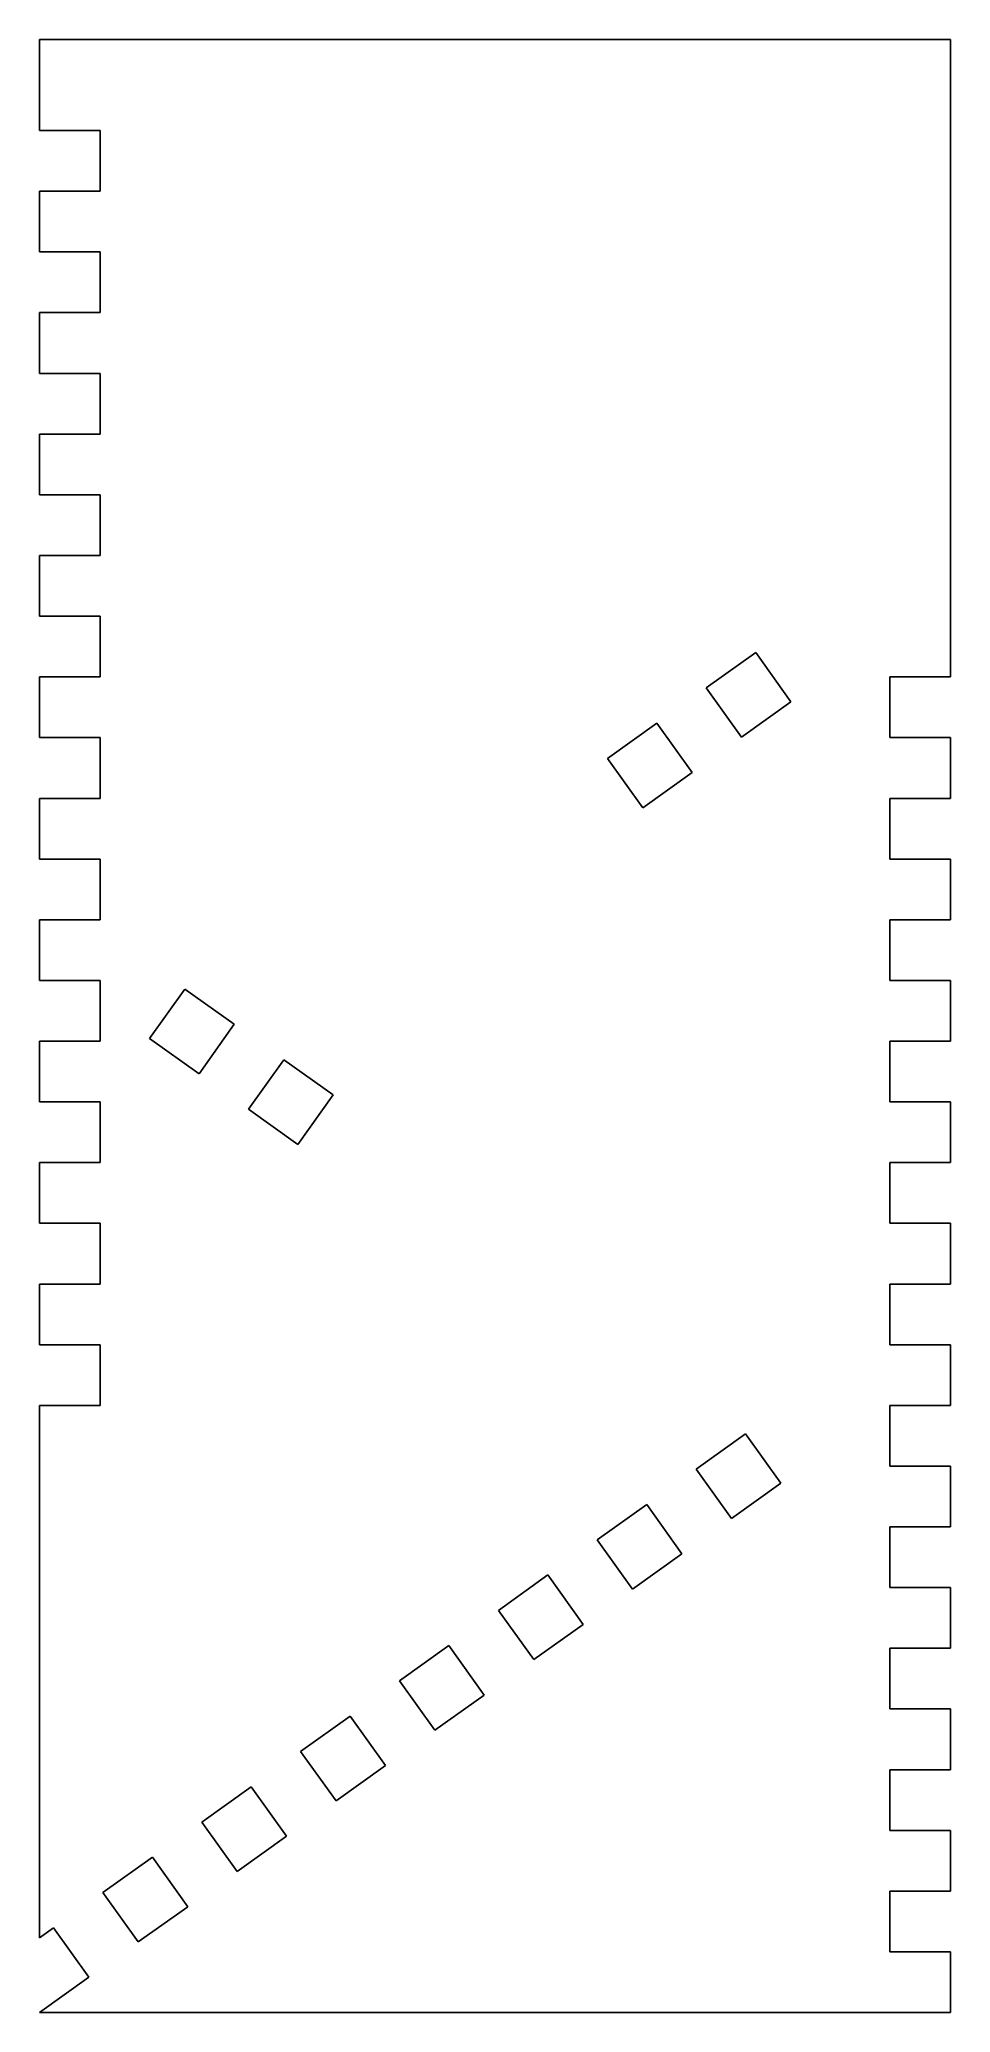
# Model space of a CAD drawing. Header units: millimetres. Extents: x 0 to 60, y 0 to 130.
import ezdxf

# ---------------------------------------------------------------- set-up
doc = ezdxf.new("R2010")
doc.units = ezdxf.units.MM

msp = doc.modelspace()

# ---------------------------------------------------------------- linework, layer by layer
for p, q in [((0, 124), (0, 130)), ((0, 130), (60, 130)), ((60, 130, 4), (0, 130, 4)), ((0, 124, 4), (0, 130, 4)), ((0, 130), (60, 130)), ((0, 130), (0, 130, 4)), ((60, 130, 4), (0, 130, 4)), ((0, 124), (0, 130)), ((0, 124, 4), (0, 130, 4)), ((0, 130), (0, 130, 4)), ((60, 130), (60, 88)), ((60, 88, 4), (60, 130, 4)), ((60, 130), (60, 88)), ((60, 130), (60, 130, 4)), ((60, 88, 4), (60, 130, 4)), ((60, 130), (60, 130, 4)), ((4, 124), (0, 124)), ((4, 124, 4), (0, 124, 4)), ((0, 124, 4), (0, 124)), ((4, 124, 4), (0, 124, 4)), ((0, 124, 4), (0, 124)), ((4, 124), (0, 124)), ((4, 124), (4, 120)), ((4, 124, 4), (4, 120, 4)), ((4, 124, 4), (4, 124)), ((4, 124, 4), (4, 120, 4)), ((4, 124, 4), (4, 124)), ((4, 124), (4, 120)), ((0, 116), (0, 120)), ((4, 120), (0, 120)), ((0, 120, 4), (4, 120, 4)), ((0, 116, 4), (0, 120, 4)), ((0, 116), (0, 120)), ((0, 116, 4), (0, 120, 4)), ((0, 120), (0, 120, 4)), ((4, 120), (0, 120)), ((0, 120), (0, 120, 4)), ((0, 120, 4), (4, 120, 4)), ((4, 120), (4, 120, 4)), ((4, 120), (4, 120, 4)), ((4, 116), (0, 116)), ((4, 116, 4), (0, 116, 4)), ((4, 116, 4), (0, 116, 4)), ((0, 116, 4), (0, 116)), ((4, 116), (0, 116)), ((0, 116, 4), (0, 116)), ((4, 116), (4, 112)), ((4, 116, 4), (4, 112, 4)), ((4, 116, 4), (4, 112, 4)), ((4, 116, 4), (4, 116)), ((4, 116), (4, 112)), ((4, 116, 4), (4, 116)), ((0, 108), (0, 112)), ((4, 112), (0, 112)), ((0, 112, 4), (4, 112, 4)), ((0, 108, 4), (0, 112, 4)), ((0, 108), (0, 112)), ((0, 108, 4), (0, 112, 4)), ((0, 112), (0, 112, 4)), ((4, 112), (0, 112)), ((0, 112), (0, 112, 4)), ((0, 112, 4), (4, 112, 4)), ((4, 112), (4, 112, 4)), ((4, 112), (4, 112, 4)), ((4, 108), (0, 108)), ((4, 108, 4), (0, 108, 4)), ((4, 108, 4), (0, 108, 4)), ((0, 108, 4), (0, 108)), ((4, 108), (0, 108)), ((0, 108, 4), (0, 108)), ((4, 108), (4, 104)), ((4, 108, 4), (4, 104, 4)), ((4, 108, 4), (4, 104, 4)), ((4, 108, 4), (4, 108)), ((4, 108), (4, 104)), ((4, 108, 4), (4, 108)), ((0, 100), (0, 104)), ((4, 104), (0, 104)), ((0, 104, 4), (4, 104, 4)), ((0, 100, 4), (0, 104, 4)), ((0, 100), (0, 104)), ((0, 100, 4), (0, 104, 4)), ((0, 104), (0, 104, 4)), ((4, 104), (0, 104)), ((0, 104), (0, 104, 4)), ((0, 104, 4), (4, 104, 4)), ((4, 104), (4, 104, 4)), ((4, 104), (4, 104, 4)), ((4, 100), (0, 100)), ((4, 100, 4), (0, 100, 4)), ((4, 100, 4), (0, 100, 4)), ((0, 100, 4), (0, 100)), ((4, 100), (0, 100)), ((0, 100, 4), (0, 100)), ((4, 100), (4, 96)), ((4, 100, 4), (4, 96, 4)), ((4, 100, 4), (4, 96, 4)), ((4, 100, 4), (4, 100)), ((4, 100), (4, 96)), ((4, 100, 4), (4, 100)), ((0, 92), (0, 96)), ((4, 96), (0, 96)), ((0, 96, 4), (4, 96, 4)), ((0, 92, 4), (0, 96, 4)), ((0, 92), (0, 96)), ((0, 92, 4), (0, 96, 4)), ((0, 96), (0, 96, 4)), ((4, 96), (0, 96)), ((0, 96), (0, 96, 4)), ((0, 96, 4), (4, 96, 4)), ((4, 96), (4, 96, 4)), ((4, 96), (4, 96, 4)), ((4, 92), (0, 92)), ((4, 92, 4), (0, 92, 4)), ((4, 92, 4), (0, 92, 4)), ((0, 92, 4), (0, 92)), ((4, 92), (0, 92)), ((0, 92, 4), (0, 92)), ((4, 92), (4, 88)), ((4, 92, 4), (4, 88, 4)), ((4, 92, 4), (4, 88, 4)), ((4, 92, 4), (4, 92)), ((4, 92), (4, 88)), ((4, 92, 4), (4, 92)), ((47.17, 89.61), (43.91, 87.28)), ((43.91, 87.28, 4), (47.17, 89.61, 4)), ((47.17, 89.61), (43.91, 87.28)), ((43.91, 87.28, 4), (47.17, 89.61, 4)), ((49.49, 86.35), (47.17, 89.61)), ((47.17, 89.61, 4), (49.49, 86.35, 4)), ((47.17, 89.61, 4), (47.17, 89.61)), ((47.17, 89.61, 4), (49.49, 86.35, 4)), ((47.17, 89.61, 4), (47.17, 89.61)), ((49.49, 86.35), (47.17, 89.61)), ((0, 84), (0, 88)), ((4, 88), (0, 88)), ((0, 88, 4), (4, 88, 4)), ((0, 84, 4), (0, 88, 4)), ((0, 84), (0, 88)), ((0, 84, 4), (0, 88, 4)), ((0, 88), (0, 88, 4)), ((4, 88), (0, 88)), ((0, 88), (0, 88, 4)), ((0, 88, 4), (4, 88, 4)), ((4, 88), (4, 88, 4)), ((4, 88), (4, 88, 4)), ((46.24, 84.03), (43.91, 87.28)), ((46.24, 84.03, 4), (43.91, 87.28, 4)), ((46.24, 84.03), (43.91, 87.28)), ((43.91, 87.28), (43.91, 87.28, 4)), ((46.24, 84.03, 4), (43.91, 87.28, 4)), ((43.91, 87.28), (43.91, 87.28, 4)), ((60, 88), (56, 88)), ((56, 88), (56, 84)), ((56, 88, 4), (56, 84, 4)), ((60, 88, 4), (56, 88, 4)), ((56, 88, 4), (56, 84, 4)), ((56, 88), (56, 84)), ((56, 88, 4), (56, 88)), ((60, 88, 4), (56, 88, 4)), ((56, 88, 4), (56, 88)), ((60, 88), (56, 88)), ((60, 88, 4), (60, 88)), ((60, 88, 4), (60, 88)), ((49.49, 86.35), (46.24, 84.03)), ((46.24, 84.03, 4), (49.49, 86.35, 4)), ((46.24, 84.03, 4), (49.49, 86.35, 4)), ((49.49, 86.35), (46.24, 84.03)), ((49.49, 86.35, 4), (49.49, 86.35)), ((49.49, 86.35, 4), (49.49, 86.35)), ((40.66, 84.96), (37.4, 82.63)), ((37.4, 82.63, 4), (40.66, 84.96, 4)), ((40.66, 84.96), (37.4, 82.63)), ((37.4, 82.63, 4), (40.66, 84.96, 4)), ((42.98, 81.7), (40.66, 84.96)), ((40.66, 84.96, 4), (42.98, 81.7, 4)), ((40.66, 84.96, 4), (40.66, 84.96)), ((40.66, 84.96, 4), (42.98, 81.7, 4)), ((40.66, 84.96, 4), (40.66, 84.96)), ((42.98, 81.7), (40.66, 84.96)), ((4, 84), (0, 84)), ((4, 84, 4), (0, 84, 4)), ((4, 84, 4), (0, 84, 4)), ((0, 84, 4), (0, 84)), ((4, 84), (0, 84)), ((0, 84, 4), (0, 84)), ((4, 84), (4, 80)), ((4, 84, 4), (4, 80, 4)), ((4, 84, 4), (4, 80, 4)), ((4, 84, 4), (4, 84)), ((4, 84), (4, 80)), ((4, 84, 4), (4, 84)), ((46.24, 84.03), (46.24, 84.03, 4)), ((46.24, 84.03), (46.24, 84.03, 4)), ((60, 84), (56, 84)), ((56, 84, 4), (60, 84, 4)), ((60, 84), (56, 84)), ((56, 84), (56, 84, 4)), ((56, 84, 4), (60, 84, 4)), ((56, 84), (56, 84, 4)), ((60, 84), (60, 80)), ((60, 80, 4), (60, 84, 4)), ((60, 84), (60, 80)), ((60, 84), (60, 84, 4)), ((60, 80, 4), (60, 84, 4)), ((60, 84), (60, 84, 4)), ((39.73, 79.38), (37.4, 82.63)), ((37.4, 82.63, 4), (39.73, 79.38, 4)), ((39.73, 79.38), (37.4, 82.63)), ((37.4, 82.63, 4), (37.4, 82.63)), ((37.4, 82.63, 4), (39.73, 79.38, 4)), ((37.4, 82.63, 4), (37.4, 82.63)), ((42.98, 81.7), (39.73, 79.38)), ((39.73, 79.38, 4), (42.98, 81.7, 4)), ((42.98, 81.7), (39.73, 79.38)), ((39.73, 79.38, 4), (42.98, 81.7, 4)), ((42.98, 81.7, 4), (42.98, 81.7)), ((42.98, 81.7, 4), (42.98, 81.7)), ((0, 76), (0, 80)), ((4, 80), (0, 80)), ((0, 80, 4), (4, 80, 4)), ((0, 76, 4), (0, 80, 4)), ((0, 76), (0, 80)), ((0, 76, 4), (0, 80, 4)), ((0, 80), (0, 80, 4)), ((4, 80), (0, 80)), ((0, 80), (0, 80, 4)), ((0, 80, 4), (4, 80, 4)), ((4, 80), (4, 80, 4)), ((4, 80), (4, 80, 4)), ((39.73, 79.38), (39.73, 79.38, 4)), ((39.73, 79.38), (39.73, 79.38, 4)), ((60, 80), (56, 80)), ((56, 80), (56, 76)), ((56, 80, 4), (56, 76, 4)), ((60, 80, 4), (56, 80, 4)), ((56, 80, 4), (56, 76, 4)), ((56, 80), (56, 76)), ((56, 80, 4), (56, 80)), ((60, 80, 4), (56, 80, 4)), ((56, 80, 4), (56, 80)), ((60, 80), (56, 80)), ((60, 80, 4), (60, 80)), ((60, 80, 4), (60, 80)), ((4, 76), (0, 76)), ((4, 76, 4), (0, 76, 4)), ((4, 76, 4), (0, 76, 4)), ((0, 76, 4), (0, 76)), ((4, 76), (0, 76)), ((0, 76, 4), (0, 76)), ((4, 76), (4, 72)), ((4, 76, 4), (4, 72, 4)), ((4, 76, 4), (4, 72, 4)), ((4, 76, 4), (4, 76)), ((4, 76), (4, 72)), ((4, 76, 4), (4, 76)), ((60, 76), (56, 76)), ((56, 76, 4), (60, 76, 4)), ((60, 76), (56, 76)), ((56, 76), (56, 76, 4)), ((56, 76, 4), (60, 76, 4)), ((56, 76), (56, 76, 4)), ((60, 76), (60, 72)), ((60, 72, 4), (60, 76, 4)), ((60, 76), (60, 72)), ((60, 76), (60, 76, 4)), ((60, 72, 4), (60, 76, 4)), ((60, 76), (60, 76, 4)), ((0, 68), (0, 72)), ((4, 72), (0, 72)), ((0, 72, 4), (4, 72, 4)), ((0, 68, 4), (0, 72, 4)), ((0, 68), (0, 72)), ((0, 68, 4), (0, 72, 4)), ((0, 72), (0, 72, 4)), ((4, 72), (0, 72)), ((0, 72), (0, 72, 4)), ((0, 72, 4), (4, 72, 4)), ((4, 72), (4, 72, 4)), ((4, 72), (4, 72, 4)), ((60, 72), (56, 72)), ((56, 72), (56, 68)), ((56, 72, 4), (56, 68, 4)), ((60, 72, 4), (56, 72, 4)), ((56, 72, 4), (56, 68, 4)), ((56, 72), (56, 68)), ((56, 72, 4), (56, 72)), ((60, 72, 4), (56, 72, 4)), ((56, 72, 4), (56, 72)), ((60, 72), (56, 72)), ((60, 72, 4), (60, 72)), ((60, 72, 4), (60, 72)), ((4, 68), (0, 68)), ((4, 68, 4), (0, 68, 4)), ((4, 68, 4), (0, 68, 4)), ((0, 68, 4), (0, 68)), ((4, 68), (0, 68)), ((0, 68, 4), (0, 68)), ((4, 68), (4, 64)), ((4, 68, 4), (4, 64, 4)), ((4, 68, 4), (4, 64, 4)), ((4, 68, 4), (4, 68)), ((4, 68), (4, 64)), ((4, 68, 4), (4, 68)), ((60, 68), (56, 68)), ((56, 68, 4), (60, 68, 4)), ((60, 68), (56, 68)), ((56, 68), (56, 68, 4)), ((56, 68, 4), (60, 68, 4)), ((56, 68), (56, 68, 4)), ((60, 68), (60, 64)), ((60, 64, 4), (60, 68, 4)), ((60, 68), (60, 64)), ((60, 68), (60, 68, 4)), ((60, 64, 4), (60, 68, 4)), ((60, 68), (60, 68, 4)), ((7.25, 64.18), (9.58, 67.43)), ((7.25, 64.18, 4), (9.58, 67.43, 4)), ((7.25, 64.18), (9.58, 67.43)), ((7.25, 64.18, 4), (9.58, 67.43, 4)), ((12.83, 65.11), (9.58, 67.43)), ((9.58, 67.43, 4), (12.83, 65.11, 4)), ((9.58, 67.43), (9.58, 67.43, 4)), ((12.83, 65.11), (9.58, 67.43)), ((9.58, 67.43, 4), (12.83, 65.11, 4)), ((9.58, 67.43), (9.58, 67.43, 4)), ((10.51, 61.85), (12.83, 65.11)), ((12.83, 65.11, 4), (10.51, 61.85, 4)), ((12.83, 65.11, 4), (10.51, 61.85, 4)), ((10.51, 61.85), (12.83, 65.11)), ((12.83, 65.11, 4), (12.83, 65.11)), ((12.83, 65.11, 4), (12.83, 65.11)), ((0, 60), (0, 64)), ((4, 64), (0, 64)), ((0, 64, 4), (4, 64, 4)), ((0, 60, 4), (0, 64, 4)), ((0, 60), (0, 64)), ((0, 60, 4), (0, 64, 4)), ((0, 64), (0, 64, 4)), ((4, 64), (0, 64)), ((0, 64), (0, 64, 4)), ((0, 64, 4), (4, 64, 4)), ((4, 64), (4, 64, 4)), ((4, 64), (4, 64, 4)), ((10.51, 61.85), (7.25, 64.18)), ((7.25, 64.18, 4), (10.51, 61.85, 4)), ((10.51, 61.85), (7.25, 64.18)), ((7.25, 64.18), (7.25, 64.18, 4)), ((7.25, 64.18, 4), (10.51, 61.85, 4)), ((7.25, 64.18), (7.25, 64.18, 4)), ((60, 64), (56, 64)), ((56, 64), (56, 60)), ((56, 64, 4), (56, 60, 4)), ((60, 64, 4), (56, 64, 4)), ((56, 64, 4), (56, 60, 4)), ((56, 64), (56, 60)), ((56, 64, 4), (56, 64)), ((60, 64, 4), (56, 64, 4)), ((56, 64, 4), (56, 64)), ((60, 64), (56, 64)), ((60, 64, 4), (60, 64)), ((60, 64, 4), (60, 64)), ((13.76, 59.53), (16.09, 62.78)), ((13.76, 59.53, 4), (16.09, 62.78, 4)), ((13.76, 59.53), (16.09, 62.78)), ((13.76, 59.53, 4), (16.09, 62.78, 4)), ((19.34, 60.46), (16.09, 62.78)), ((16.09, 62.78, 4), (19.34, 60.46, 4)), ((16.09, 62.78), (16.09, 62.78, 4)), ((16.09, 62.78), (16.09, 62.78, 4)), ((19.34, 60.46), (16.09, 62.78)), ((16.09, 62.78, 4), (19.34, 60.46, 4)), ((10.51, 61.85, 4), (10.51, 61.85)), ((10.51, 61.85, 4), (10.51, 61.85)), ((4, 60), (0, 60)), ((4, 60, 4), (0, 60, 4)), ((4, 60, 4), (0, 60, 4)), ((0, 60, 4), (0, 60)), ((4, 60), (0, 60)), ((0, 60, 4), (0, 60)), ((4, 60), (4, 56)), ((4, 60, 4), (4, 56, 4)), ((4, 60, 4), (4, 56, 4)), ((4, 60, 4), (4, 60)), ((4, 60), (4, 56)), ((4, 60, 4), (4, 60)), ((17.02, 57.2), (19.34, 60.46)), ((19.34, 60.46, 4), (17.02, 57.2, 4)), ((19.34, 60.46, 4), (17.02, 57.2, 4)), ((17.02, 57.2), (19.34, 60.46)), ((19.34, 60.46, 4), (19.34, 60.46)), ((19.34, 60.46, 4), (19.34, 60.46)), ((60, 60), (56, 60)), ((56, 60, 4), (60, 60, 4)), ((60, 60), (56, 60)), ((56, 60), (56, 60, 4)), ((56, 60, 4), (60, 60, 4)), ((56, 60), (56, 60, 4)), ((60, 60), (60, 56)), ((60, 56, 4), (60, 60, 4)), ((60, 60), (60, 56)), ((60, 60), (60, 60, 4)), ((60, 56, 4), (60, 60, 4)), ((60, 60), (60, 60, 4)), ((17.02, 57.2), (13.76, 59.53)), ((13.76, 59.53, 4), (17.02, 57.2, 4)), ((13.76, 59.53), (13.76, 59.53, 4)), ((13.76, 59.53, 4), (17.02, 57.2, 4)), ((17.02, 57.2), (13.76, 59.53)), ((13.76, 59.53), (13.76, 59.53, 4)), ((17.02, 57.2, 4), (17.02, 57.2)), ((17.02, 57.2, 4), (17.02, 57.2)), ((0, 52), (0, 56)), ((4, 56), (0, 56)), ((0, 56, 4), (4, 56, 4)), ((0, 52, 4), (0, 56, 4)), ((0, 52), (0, 56)), ((0, 52, 4), (0, 56, 4)), ((0, 56), (0, 56, 4)), ((4, 56), (0, 56)), ((0, 56), (0, 56, 4)), ((0, 56, 4), (4, 56, 4)), ((4, 56), (4, 56, 4)), ((4, 56), (4, 56, 4)), ((60, 56), (56, 56)), ((56, 56), (56, 52)), ((56, 56, 4), (56, 52, 4)), ((60, 56, 4), (56, 56, 4)), ((56, 56, 4), (56, 52, 4)), ((56, 56), (56, 52)), ((56, 56, 4), (56, 56)), ((60, 56, 4), (56, 56, 4)), ((56, 56, 4), (56, 56)), ((60, 56), (56, 56)), ((60, 56, 4), (60, 56)), ((60, 56, 4), (60, 56)), ((4, 52), (0, 52)), ((4, 52, 4), (0, 52, 4)), ((4, 52, 4), (0, 52, 4)), ((0, 52, 4), (0, 52)), ((4, 52), (0, 52)), ((0, 52, 4), (0, 52)), ((4, 52), (4, 48)), ((4, 52, 4), (4, 48, 4)), ((4, 52, 4), (4, 48, 4)), ((4, 52, 4), (4, 52)), ((4, 52), (4, 48)), ((4, 52, 4), (4, 52)), ((60, 52), (56, 52)), ((56, 52, 4), (60, 52, 4)), ((60, 52), (56, 52)), ((56, 52), (56, 52, 4)), ((56, 52, 4), (60, 52, 4)), ((56, 52), (56, 52, 4)), ((60, 52), (60, 48)), ((60, 48, 4), (60, 52, 4)), ((60, 52), (60, 48)), ((60, 52), (60, 52, 4)), ((60, 48, 4), (60, 52, 4)), ((60, 52), (60, 52, 4)), ((0, 44), (0, 48)), ((4, 48), (0, 48)), ((0, 48, 4), (4, 48, 4)), ((0, 44, 4), (0, 48, 4)), ((0, 44), (0, 48)), ((0, 44, 4), (0, 48, 4)), ((0, 48), (0, 48, 4)), ((4, 48), (0, 48)), ((0, 48), (0, 48, 4)), ((0, 48, 4), (4, 48, 4)), ((4, 48), (4, 48, 4)), ((4, 48), (4, 48, 4)), ((60, 48), (56, 48)), ((56, 48), (56, 44)), ((56, 48, 4), (56, 44, 4)), ((60, 48, 4), (56, 48, 4)), ((56, 48, 4), (56, 44, 4)), ((56, 48), (56, 44)), ((56, 48, 4), (56, 48)), ((60, 48, 4), (56, 48, 4)), ((56, 48, 4), (56, 48)), ((60, 48), (56, 48)), ((60, 48, 4), (60, 48)), ((60, 48, 4), (60, 48)), ((4, 44), (0, 44)), ((4, 44, 4), (0, 44, 4)), ((4, 44, 4), (0, 44, 4)), ((0, 44, 4), (0, 44)), ((4, 44), (0, 44)), ((0, 44, 4), (0, 44)), ((4, 44), (4, 40)), ((4, 44, 4), (4, 40, 4)), ((4, 44), (4, 40)), ((4, 44, 4), (4, 40, 4)), ((4, 44, 4), (4, 44)), ((4, 44, 4), (4, 44)), ((60, 44), (56, 44)), ((56, 44, 4), (60, 44, 4)), ((60, 44), (56, 44)), ((56, 44), (56, 44, 4)), ((56, 44, 4), (60, 44, 4)), ((56, 44), (56, 44, 4)), ((60, 44), (60, 40)), ((60, 40, 4), (60, 44, 4)), ((60, 44), (60, 40)), ((60, 44), (60, 44, 4)), ((60, 40, 4), (60, 44, 4)), ((60, 44), (60, 44, 4)), ((0, 4.92), (0, 40)), ((0, 4.92, 4), (0, 40, 4)), ((0, 40, 4), (0, 40)), ((0, 4.92), (0, 40)), ((4, 40), (0, 40)), ((4, 40), (0, 40)), ((0, 40, 4), (0, 40)), ((4, 40, 4), (0, 40, 4)), ((4, 40, 4), (0, 40, 4)), ((0, 4.92, 4), (0, 40, 4)), ((4, 40, 4), (4, 40)), ((4, 40, 4), (4, 40)), ((60, 40), (56, 40)), ((56, 40), (56, 36)), ((56, 40, 4), (56, 36, 4)), ((60, 40, 4), (56, 40, 4)), ((56, 40, 4), (56, 36, 4)), ((56, 40), (56, 36)), ((56, 40, 4), (56, 40)), ((60, 40, 4), (56, 40, 4)), ((56, 40, 4), (56, 40)), ((60, 40), (56, 40)), ((60, 40, 4), (60, 40)), ((60, 40, 4), (60, 40)), ((46.5, 38.13), (43.24, 35.8)), ((43.24, 35.8, 4), (46.5, 38.13, 4)), ((46.5, 38.13), (43.24, 35.8)), ((43.24, 35.8, 4), (46.5, 38.13, 4)), ((48.82, 34.87), (46.5, 38.13)), ((46.5, 38.13, 4), (48.82, 34.87, 4)), ((46.5, 38.13, 4), (48.82, 34.87, 4)), ((46.5, 38.13, 4), (46.5, 38.13)), ((48.82, 34.87), (46.5, 38.13)), ((46.5, 38.13, 4), (46.5, 38.13)), ((45.57, 32.55), (43.24, 35.8)), ((45.57, 32.55, 4), (43.24, 35.8, 4)), ((45.57, 32.55), (43.24, 35.8)), ((43.24, 35.8), (43.24, 35.8, 4)), ((45.57, 32.55, 4), (43.24, 35.8, 4)), ((43.24, 35.8), (43.24, 35.8, 4)), ((60, 36), (56, 36)), ((56, 36, 4), (60, 36, 4)), ((60, 36), (56, 36)), ((56, 36), (56, 36, 4)), ((56, 36, 4), (60, 36, 4)), ((56, 36), (56, 36, 4)), ((60, 36), (60, 32)), ((60, 32, 4), (60, 36, 4)), ((60, 36), (60, 32)), ((60, 36), (60, 36, 4)), ((60, 32, 4), (60, 36, 4)), ((60, 36), (60, 36, 4)), ((48.82, 34.87), (45.57, 32.55)), ((45.57, 32.55, 4), (48.82, 34.87, 4)), ((45.57, 32.55, 4), (48.82, 34.87, 4)), ((48.82, 34.87), (45.57, 32.55)), ((48.82, 34.87, 4), (48.82, 34.87)), ((48.82, 34.87, 4), (48.82, 34.87)), ((39.99, 33.48), (36.73, 31.15)), ((36.73, 31.15, 4), (39.99, 33.48, 4)), ((39.99, 33.48), (36.73, 31.15)), ((36.73, 31.15, 4), (39.99, 33.48, 4)), ((42.31, 30.22), (39.99, 33.48)), ((39.99, 33.48, 4), (42.31, 30.22, 4)), ((39.99, 33.48, 4), (42.31, 30.22, 4)), ((39.99, 33.48, 4), (39.99, 33.48)), ((42.31, 30.22), (39.99, 33.48)), ((39.99, 33.48, 4), (39.99, 33.48)), ((45.57, 32.55), (45.57, 32.55, 4)), ((45.57, 32.55), (45.57, 32.55, 4)), ((60, 32), (56, 32)), ((56, 32), (56, 28)), ((56, 32, 4), (56, 28, 4)), ((60, 32, 4), (56, 32, 4)), ((56, 32, 4), (56, 28, 4)), ((56, 32), (56, 28)), ((56, 32, 4), (56, 32)), ((60, 32, 4), (56, 32, 4)), ((56, 32, 4), (56, 32)), ((60, 32), (56, 32)), ((60, 32, 4), (60, 32)), ((60, 32, 4), (60, 32)), ((39.06, 27.9), (36.73, 31.15)), ((39.06, 27.9, 4), (36.73, 31.15, 4)), ((39.06, 27.9), (36.73, 31.15)), ((36.73, 31.15), (36.73, 31.15, 4)), ((39.06, 27.9, 4), (36.73, 31.15, 4)), ((36.73, 31.15), (36.73, 31.15, 4)), ((42.31, 30.22), (39.06, 27.9)), ((39.06, 27.9, 4), (42.31, 30.22, 4)), ((39.06, 27.9, 4), (42.31, 30.22, 4)), ((42.31, 30.22), (39.06, 27.9)), ((42.31, 30.22, 4), (42.31, 30.22)), ((42.31, 30.22, 4), (42.31, 30.22)), ((33.48, 28.83), (30.22, 26.5)), ((30.22, 26.5, 4), (33.48, 28.83, 4)), ((33.48, 28.83), (30.22, 26.5)), ((30.22, 26.5, 4), (33.48, 28.83, 4)), ((35.8, 25.57), (33.48, 28.83)), ((33.48, 28.83, 4), (35.8, 25.57, 4)), ((33.48, 28.83, 4), (35.8, 25.57, 4)), ((33.48, 28.83, 4), (33.48, 28.83)), ((35.8, 25.57), (33.48, 28.83)), ((33.48, 28.83, 4), (33.48, 28.83)), ((39.06, 27.9), (39.06, 27.9, 4)), ((39.06, 27.9), (39.06, 27.9, 4)), ((60, 28), (56, 28)), ((56, 28, 4), (60, 28, 4)), ((60, 28), (56, 28)), ((56, 28), (56, 28, 4)), ((56, 28, 4), (60, 28, 4)), ((56, 28), (56, 28, 4)), ((60, 28), (60, 24)), ((60, 24, 4), (60, 28, 4)), ((60, 28), (60, 24)), ((60, 28), (60, 28, 4)), ((60, 24, 4), (60, 28, 4)), ((60, 28), (60, 28, 4)), ((32.55, 23.25), (30.22, 26.5)), ((32.55, 23.25, 4), (30.22, 26.5, 4)), ((32.55, 23.25), (30.22, 26.5)), ((30.22, 26.5), (30.22, 26.5, 4)), ((32.55, 23.25, 4), (30.22, 26.5, 4)), ((30.22, 26.5), (30.22, 26.5, 4)), ((35.8, 25.57), (32.55, 23.25)), ((32.55, 23.25, 4), (35.8, 25.57, 4)), ((32.55, 23.25, 4), (35.8, 25.57, 4)), ((35.8, 25.57), (32.55, 23.25)), ((35.8, 25.57, 4), (35.8, 25.57)), ((35.8, 25.57, 4), (35.8, 25.57)), ((26.97, 24.18), (23.71, 21.85)), ((23.71, 21.85, 4), (26.97, 24.18, 4)), ((26.97, 24.18), (23.71, 21.85)), ((23.71, 21.85, 4), (26.97, 24.18, 4)), ((29.29, 20.92), (26.97, 24.18)), ((26.97, 24.18, 4), (29.29, 20.92, 4)), ((26.97, 24.18, 4), (29.29, 20.92, 4)), ((26.97, 24.18, 4), (26.97, 24.18)), ((29.29, 20.92), (26.97, 24.18)), ((26.97, 24.18, 4), (26.97, 24.18)), ((60, 24), (56, 24)), ((56, 24), (56, 20)), ((56, 24, 4), (56, 20, 4)), ((60, 24, 4), (56, 24, 4)), ((56, 24, 4), (56, 20, 4)), ((56, 24), (56, 20)), ((56, 24, 4), (56, 24)), ((60, 24, 4), (56, 24, 4)), ((56, 24, 4), (56, 24)), ((60, 24), (56, 24)), ((60, 24, 4), (60, 24)), ((60, 24, 4), (60, 24)), ((32.55, 23.25), (32.55, 23.25, 4)), ((32.55, 23.25), (32.55, 23.25, 4)), ((26.04, 18.6), (23.71, 21.85)), ((26.04, 18.6, 4), (23.71, 21.85, 4)), ((26.04, 18.6), (23.71, 21.85)), ((23.71, 21.85), (23.71, 21.85, 4)), ((26.04, 18.6, 4), (23.71, 21.85, 4)), ((23.71, 21.85), (23.71, 21.85, 4)), ((29.29, 20.92), (26.04, 18.6)), ((26.04, 18.6, 4), (29.29, 20.92, 4)), ((26.04, 18.6, 4), (29.29, 20.92, 4)), ((29.29, 20.92), (26.04, 18.6)), ((29.29, 20.92, 4), (29.29, 20.92)), ((29.29, 20.92, 4), (29.29, 20.92)), ((20.46, 19.53), (17.2, 17.2)), ((17.2, 17.2, 4), (20.46, 19.53, 4)), ((20.46, 19.53), (17.2, 17.2)), ((17.2, 17.2, 4), (20.46, 19.53, 4)), ((22.78, 16.27), (20.46, 19.53)), ((20.46, 19.53, 4), (22.78, 16.27, 4)), ((20.46, 19.53, 4), (22.78, 16.27, 4)), ((20.46, 19.53, 4), (20.46, 19.53)), ((22.78, 16.27), (20.46, 19.53)), ((20.46, 19.53, 4), (20.46, 19.53)), ((60, 20), (56, 20)), ((56, 20, 4), (60, 20, 4)), ((60, 20), (56, 20)), ((56, 20), (56, 20, 4)), ((56, 20, 4), (60, 20, 4)), ((56, 20), (56, 20, 4)), ((60, 20), (60, 16)), ((60, 16, 4), (60, 20, 4)), ((60, 20), (60, 16)), ((60, 20), (60, 20, 4)), ((60, 16, 4), (60, 20, 4)), ((60, 20), (60, 20, 4)), ((26.04, 18.6), (26.04, 18.6, 4)), ((26.04, 18.6), (26.04, 18.6, 4)), ((19.53, 13.95), (17.2, 17.2)), ((19.53, 13.95, 4), (17.2, 17.2, 4)), ((19.53, 13.95), (17.2, 17.2)), ((17.2, 17.2), (17.2, 17.2, 4)), ((19.53, 13.95, 4), (17.2, 17.2, 4)), ((17.2, 17.2), (17.2, 17.2, 4)), ((22.78, 16.27), (19.53, 13.95)), ((19.53, 13.95, 4), (22.78, 16.27, 4)), ((19.53, 13.95, 4), (22.78, 16.27, 4)), ((22.78, 16.27), (19.53, 13.95)), ((22.78, 16.27, 4), (22.78, 16.27)), ((22.78, 16.27, 4), (22.78, 16.27)), ((60, 16), (56, 16)), ((56, 16), (56, 12)), ((56, 16, 4), (56, 12, 4)), ((60, 16, 4), (56, 16, 4)), ((56, 16, 4), (56, 12, 4)), ((56, 16), (56, 12)), ((56, 16, 4), (56, 16)), ((60, 16, 4), (56, 16, 4)), ((56, 16, 4), (56, 16)), ((60, 16), (56, 16)), ((60, 16, 4), (60, 16)), ((60, 16, 4), (60, 16)), ((13.95, 14.88), (10.69, 12.55)), ((10.69, 12.55, 4), (13.95, 14.88, 4)), ((13.95, 14.88), (10.69, 12.55)), ((10.69, 12.55, 4), (13.95, 14.88, 4)), ((16.27, 11.62), (13.95, 14.88)), ((13.95, 14.88, 4), (16.27, 11.62, 4)), ((13.95, 14.88, 4), (16.27, 11.62, 4)), ((13.95, 14.88, 4), (13.95, 14.88)), ((16.27, 11.62), (13.95, 14.88)), ((13.95, 14.88, 4), (13.95, 14.88)), ((19.53, 13.95), (19.53, 13.95, 4)), ((19.53, 13.95), (19.53, 13.95, 4)), ((13.02, 9.3), (10.69, 12.55)), ((13.02, 9.3, 4), (10.69, 12.55, 4)), ((13.02, 9.3), (10.69, 12.55)), ((10.69, 12.55), (10.69, 12.55, 4)), ((13.02, 9.3, 4), (10.69, 12.55, 4)), ((10.69, 12.55), (10.69, 12.55, 4)), ((60, 12), (56, 12)), ((56, 12, 4), (60, 12, 4)), ((60, 12), (56, 12)), ((56, 12), (56, 12, 4)), ((56, 12, 4), (60, 12, 4)), ((56, 12), (56, 12, 4)), ((60, 12), (60, 8)), ((60, 8, 4), (60, 12, 4)), ((60, 12), (60, 8)), ((60, 12), (60, 12, 4)), ((60, 8, 4), (60, 12, 4)), ((60, 12), (60, 12, 4)), ((16.27, 11.62), (13.02, 9.3)), ((13.02, 9.3, 4), (16.27, 11.62, 4)), ((13.02, 9.3, 4), (16.27, 11.62, 4)), ((16.27, 11.62), (13.02, 9.3)), ((16.27, 11.62, 4), (16.27, 11.62)), ((16.27, 11.62, 4), (16.27, 11.62)), ((7.44, 10.23), (4.18, 7.9)), ((4.18, 7.9, 4), (7.44, 10.23, 4)), ((7.44, 10.23), (4.18, 7.9)), ((4.18, 7.9, 4), (7.44, 10.23, 4)), ((9.76, 6.97), (7.44, 10.23)), ((7.44, 10.23, 4), (9.76, 6.97, 4)), ((7.44, 10.23, 4), (9.76, 6.97, 4)), ((7.44, 10.23, 4), (7.44, 10.23)), ((9.76, 6.97), (7.44, 10.23)), ((7.44, 10.23, 4), (7.44, 10.23)), ((13.02, 9.3), (13.02, 9.3, 4)), ((13.02, 9.3), (13.02, 9.3, 4)), ((6.51, 4.65), (4.18, 7.9)), ((6.51, 4.65, 4), (4.18, 7.9, 4)), ((6.51, 4.65), (4.18, 7.9)), ((4.18, 7.9), (4.18, 7.9, 4)), ((6.51, 4.65, 4), (4.18, 7.9, 4)), ((4.18, 7.9), (4.18, 7.9, 4)), ((60, 8), (56, 8)), ((56, 8), (56, 4)), ((56, 8, 4), (56, 4, 4)), ((60, 8, 4), (56, 8, 4)), ((56, 8, 4), (56, 4, 4)), ((56, 8), (56, 4)), ((56, 8, 4), (56, 8)), ((60, 8, 4), (56, 8, 4)), ((56, 8, 4), (56, 8)), ((60, 8), (56, 8)), ((60, 8, 4), (60, 8)), ((60, 8, 4), (60, 8)), ((9.76, 6.97), (6.51, 4.65)), ((6.51, 4.65, 4), (9.76, 6.97, 4)), ((6.51, 4.65, 4), (9.76, 6.97, 4)), ((9.76, 6.97), (6.51, 4.65)), ((9.76, 6.97, 4), (9.76, 6.97)), ((9.76, 6.97, 4), (9.76, 6.97)), ((0.93, 5.58), (0, 4.92)), ((0, 4.92, 4), (0.93, 5.58, 4)), ((0.93, 5.58), (0, 4.92)), ((0, 4.92, 4), (0.93, 5.58, 4)), ((3.25, 2.32), (0.93, 5.58)), ((0.93, 5.58, 4), (3.25, 2.32, 4)), ((0.93, 5.58, 4), (0.93, 5.58)), ((0.93, 5.58, 4), (3.25, 2.32, 4)), ((0.93, 5.58, 4), (0.93, 5.58)), ((3.25, 2.32), (0.93, 5.58)), ((0, 4.92, 4), (0, 4.92)), ((0, 4.92, 4), (0, 4.92)), ((6.51, 4.65), (6.51, 4.65, 4)), ((6.51, 4.65), (6.51, 4.65, 4)), ((60, 4), (56, 4)), ((56, 4, 4), (60, 4, 4)), ((60, 4), (56, 4)), ((56, 4), (56, 4, 4)), ((56, 4, 4), (60, 4, 4)), ((56, 4), (56, 4, 4)), ((60, 4), (60, 0)), ((60, 4, 4), (60, 0, 4)), ((60, 4), (60, 4, 4)), ((60, 4), (60, 0)), ((60, 4), (60, 4, 4)), ((60, 4, 4), (60, 0, 4)), ((3.25, 2.32), (0, 0)), ((0, 0, 4), (3.25, 2.32, 4)), ((3.25, 2.32), (0, 0)), ((0, 0, 4), (3.25, 2.32, 4)), ((3.25, 2.32, 4), (3.25, 2.32)), ((3.25, 2.32, 4), (3.25, 2.32)), ((60, 0), (0, 0)), ((0, 0, 4), (60, 0, 4)), ((0, 0, 4), (60, 0, 4)), ((0, 0), (0, 0, 4)), ((60, 0), (0, 0)), ((0, 0), (0, 0, 4)), ((60, 0), (60, 0, 4)), ((60, 0), (60, 0, 4))]:
    msp.add_line(p, q)

doc.saveas('drawing.dxf')
